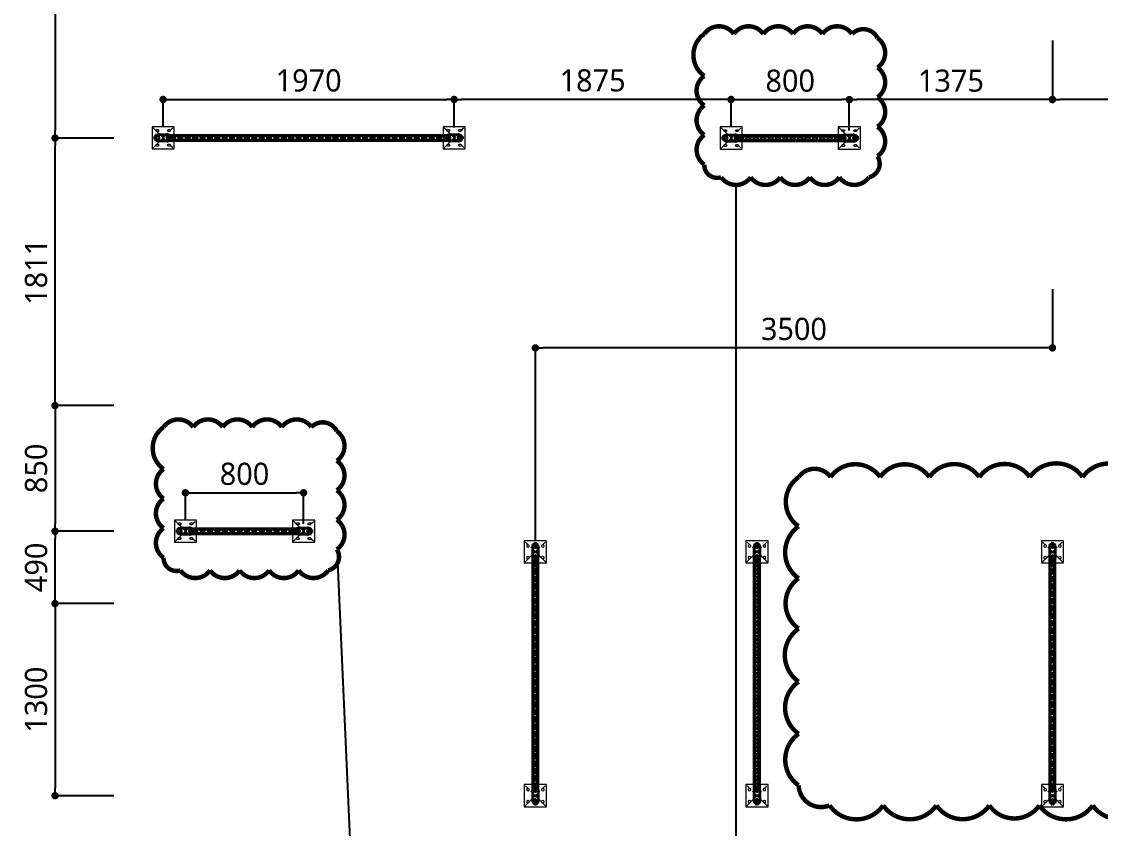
# Model space of a CAD drawing. Header units: millimetres. Extents: x 61566 to 504600, y -69328 to 118800.
# Drawn here: x 252722 to 260025, y 44368 to 49829 of the extents above; entities that cross this region are included whole.
import ezdxf

# ---------------------------------------------------------------- set-up
doc = ezdxf.new("R2010")
doc.units = ezdxf.units.MM
doc.header["$LTSCALE"] = 200
doc.linetypes.add('CENTER2', pattern=[1.125, 0.75, -0.125, 0.125, -0.125])
doc.linetypes.add('phl_thick', pattern=[0])
doc.layers.get('DEFPOINTS').update_dxf_attribs({"color": 137})
doc.layers.add('@@P3_P4 환상망 SUPPORT', color=4, linetype='Continuous')
doc.layers.add('DI', color=1, linetype='Continuous')
doc.styles.get("Standard").update_dxf_attribs({"font": 'malgun.ttf'})
doc.styles.add('맑은고딕', font='malgun.ttf')
doc.dimstyles.new('DIM30', dxfattribs={"dimscale": 30, "dimtxt": 3, "dimasz": 1, "dimexe": 0, "dimexo": 0, "dimgap": 1, "dimtad": 1, "dimdec": 0, "dimzin": 0, "dimdsep": 46, "dimtxsty": 'Standard', "dimblk1": 'DOT', "dimblk2": 'DOT', "dimsah": 1, "dimcen": 0, "dimdle": 2, "dimclrd": 1, "dimclre": 1, "dimclrt": 2, "dimadec": 0, "dimazin": 0, "dimtfac": 1, "dimtdec": 0, "dimtix": 1, "dimtmove": 2, "dimatfit": 3, "dimldrblk": 'DOT', "dimfxl": 1, "dimtolj": 1, "dimtzin": 0, "dimarcsym": 0})

# ---------------------------------------------------------------- blocks, each defined once
blk = doc.blocks.new('_DOT')
at = {"color": 0, "linetype": 'ByBlock'}
blk.add_line((-0.5, 0), (-1, 0), dxfattribs=at)
at = {"color": 0, "linetype": 'ByBlock', "const_width": 0.5}
blk.add_lwpolyline([(-0.25, 0, 1), (0.25, 0, 1)], format="xyb", close=True, dxfattribs=at)
blk = doc.blocks.new('*D3838')
at = {"layer": 'DEFPOINTS', "color": 0}
for p in [(253347.7, 51440.6), (252948.7, 49040.6), (253347.7, 49040.6)]:
    blk.add_point(p, dxfattribs=at)
at = {"layer": 'DI', "color": 1, "lineweight": -2}
for p, q in [((253347.7, 51440.6), (252948.7, 51440.6)), ((252948.7, 51390.6), (252948.7, 49090.6)), ((253347.7, 49040.6), (252948.7, 49040.6))]:
    blk.add_line(p, q, dxfattribs=at)
at = {"layer": 'DI', "color": 1, "linetype": 'ByBlock', "lineweight": -2, "xscale": 50, "yscale": 50, "zscale": 50}
for p, rotation in [((252948.7, 51440.6), 90), ((252948.7, 49040.6), 270)]:
    blk.add_blockref('_DOT', p, dxfattribs=dict(at, rotation=rotation))
at = {"layer": 'DI', "color": 2, "insert": (252821.2, 50240.6), "char_height": 150, "attachment_point": 5, "rotation": 90, "style": '맑은고딕'}
blk.add_mtext('\\A1;2400', dxfattribs=at)
blk = doc.blocks.new('*D3841')
at = {"layer": 'DEFPOINTS', "color": 0}
for p in [(255650, 49301.8), (255650, 49112.9), (257525, 49118.8)]:
    blk.add_point(p, dxfattribs=at)
at = {"layer": 'DI', "color": 1, "lineweight": -2}
for p, q in [((255650, 49112.9), (255650, 49301.8)), ((257475, 49301.8), (255700, 49301.8)), ((257525, 49118.8), (257525, 49301.8))]:
    blk.add_line(p, q, dxfattribs=at)
at = {"layer": 'DI', "color": 1, "linetype": 'ByBlock', "lineweight": -2, "xscale": 50, "yscale": 50, "zscale": 50, "rotation": 180}
blk.add_blockref('_DOT', (255650, 49301.8), dxfattribs=at)
at = {"layer": 'DI', "color": 1, "linetype": 'ByBlock', "lineweight": -2, "xscale": 50, "yscale": 50, "zscale": 50}
blk.add_blockref('_DOT', (257525, 49301.8), dxfattribs=at)
at = {"layer": 'DI', "color": 2, "insert": (256587.5, 49429.7), "char_height": 150, "attachment_point": 5, "style": '맑은고딕'}
blk.add_mtext('\\A1;1875', dxfattribs=at)
blk = doc.blocks.new('*D3842')
at = {"layer": 'DEFPOINTS', "color": 0}
for p in [(259700, 49699.8), (261700, 49699.8), (259700, 49301.8)]:
    blk.add_point(p, dxfattribs=at)
at = {"layer": 'DI', "color": 1, "lineweight": -2}
for p, q in [((259700, 49699.8), (259700, 49301.8)), ((261700, 49699.8), (261700, 49301.8)), ((261650, 49301.8), (259750, 49301.8))]:
    blk.add_line(p, q, dxfattribs=at)
at = {"layer": 'DI', "color": 1, "linetype": 'ByBlock', "lineweight": -2, "xscale": 50, "yscale": 50, "zscale": 50, "rotation": 180}
blk.add_blockref('_DOT', (259700, 49301.8), dxfattribs=at)
at = {"layer": 'DI', "color": 1, "linetype": 'ByBlock', "lineweight": -2, "xscale": 50, "yscale": 50, "zscale": 50}
blk.add_blockref('_DOT', (261700, 49301.8), dxfattribs=at)
at = {"layer": 'DI', "color": 2, "insert": (260700, 49429.3), "char_height": 150, "attachment_point": 5, "style": '맑은고딕'}
blk.add_mtext('\\A1;2000', dxfattribs=at)
blk = doc.blocks.new('*D3843')
at = {"layer": 'DEFPOINTS', "color": 0}
for p in [(255650, 49301.8), (253680.3, 49120.3), (255650, 49112.9)]:
    blk.add_point(p, dxfattribs=at)
at = {"layer": 'DI', "color": 1, "lineweight": -2}
for p, q in [((253680.3, 49120.3), (253680.3, 49301.8)), ((253730.3, 49301.8), (255600, 49301.8)), ((255650, 49112.9), (255650, 49301.8))]:
    blk.add_line(p, q, dxfattribs=at)
at = {"layer": 'DI', "color": 1, "linetype": 'ByBlock', "lineweight": -2, "xscale": 50, "yscale": 50, "zscale": 50, "rotation": 180}
blk.add_blockref('_DOT', (253680.3, 49301.8), dxfattribs=at)
at = {"layer": 'DI', "color": 1, "linetype": 'ByBlock', "lineweight": -2, "xscale": 50, "yscale": 50, "zscale": 50}
blk.add_blockref('_DOT', (255650, 49301.8), dxfattribs=at)
at = {"layer": 'DI', "color": 2, "insert": (254665.2, 49429.7), "char_height": 150, "attachment_point": 5, "style": '맑은고딕'}
blk.add_mtext('\\A1;1970', dxfattribs=at)
blk = doc.blocks.new('*D3851')
at = {"layer": 'DEFPOINTS', "color": 0}
for p in [(259700, 48018.4), (256200, 47620.4), (256200, 46314.9)]:
    blk.add_point(p, dxfattribs=at)
at = {"layer": 'DI', "color": 1, "lineweight": -2}
for p, q in [((259700, 48018.4), (259700, 47620.4)), ((256200, 46314.9), (256200, 47620.4)), ((259650, 47620.4), (256250, 47620.4))]:
    blk.add_line(p, q, dxfattribs=at)
at = {"layer": 'DI', "color": 1, "linetype": 'ByBlock', "lineweight": -2, "xscale": 50, "yscale": 50, "zscale": 50, "rotation": 180}
blk.add_blockref('_DOT', (256200, 47620.4), dxfattribs=at)
at = {"layer": 'DI', "color": 1, "linetype": 'ByBlock', "lineweight": -2, "xscale": 50, "yscale": 50, "zscale": 50}
blk.add_blockref('_DOT', (259700, 47620.4), dxfattribs=at)
at = {"layer": 'DI', "color": 2, "insert": (257950, 47747.9), "char_height": 150, "attachment_point": 5, "style": '맑은고딕'}
blk.add_mtext('\\A1;3500', dxfattribs=at)
blk = doc.blocks.new('*D3854')
at = {"layer": 'DEFPOINTS', "color": 0}
for p in [(252948.7, 49040.6), (253347.7, 49040.6), (253347.7, 47230)]:
    blk.add_point(p, dxfattribs=at)
at = {"layer": 'DI', "color": 1, "lineweight": -2}
for p, q in [((253347.7, 49040.6), (252948.7, 49040.6)), ((252948.7, 47280), (252948.7, 48990.6)), ((253347.7, 47230), (252948.7, 47230))]:
    blk.add_line(p, q, dxfattribs=at)
at = {"layer": 'DI', "color": 1, "linetype": 'ByBlock', "lineweight": -2, "xscale": 50, "yscale": 50, "zscale": 50}
for p, rotation in [((252948.7, 49040.6), 90), ((252948.7, 47230), 270)]:
    blk.add_blockref('_DOT', p, dxfattribs=dict(at, rotation=rotation))
at = {"layer": 'DI', "color": 2, "insert": (252820.8, 48135.3), "char_height": 150, "attachment_point": 5, "rotation": 90, "style": '맑은고딕'}
blk.add_mtext('\\A1;1811', dxfattribs=at)
blk = doc.blocks.new('*D3855')
at = {"layer": 'DEFPOINTS', "color": 0}
for p in [(253347.7, 47230), (252948.7, 46380), (253347.7, 46380)]:
    blk.add_point(p, dxfattribs=at)
at = {"layer": 'DI', "color": 1, "lineweight": -2}
for p, q in [((253347.7, 47230), (252948.7, 47230)), ((252948.7, 47180), (252948.7, 46430)), ((253347.7, 46380), (252948.7, 46380))]:
    blk.add_line(p, q, dxfattribs=at)
at = {"layer": 'DI', "color": 1, "linetype": 'ByBlock', "lineweight": -2, "xscale": 50, "yscale": 50, "zscale": 50}
for p, rotation in [((252948.7, 47230), 90), ((252948.7, 46380), 270)]:
    blk.add_blockref('_DOT', p, dxfattribs=dict(at, rotation=rotation))
at = {"layer": 'DI', "color": 2, "insert": (252821.2, 46805), "char_height": 150, "attachment_point": 5, "rotation": 90, "style": '맑은고딕'}
blk.add_mtext('\\A1;850', dxfattribs=at)
blk = doc.blocks.new('*D3856')
at = {"layer": 'DEFPOINTS', "color": 0}
for p in [(252948.7, 46380), (253347.7, 46380), (253347.7, 45889.8)]:
    blk.add_point(p, dxfattribs=at)
at = {"layer": 'DI', "color": 1, "lineweight": -2}
for p, q in [((253347.7, 46380), (252948.7, 46380)), ((252948.7, 45939.8), (252948.7, 46330)), ((253347.7, 45889.8), (252948.7, 45889.8))]:
    blk.add_line(p, q, dxfattribs=at)
at = {"layer": 'DI', "color": 1, "linetype": 'ByBlock', "lineweight": -2, "xscale": 50, "yscale": 50, "zscale": 50}
for p, rotation in [((252948.7, 46380), 90), ((252948.7, 45889.8), 270)]:
    blk.add_blockref('_DOT', p, dxfattribs=dict(at, rotation=rotation))
at = {"layer": 'DI', "color": 2, "insert": (252821.2, 46134.9), "char_height": 150, "attachment_point": 5, "rotation": 90, "style": '맑은고딕'}
blk.add_mtext('\\A1;490', dxfattribs=at)
blk = doc.blocks.new('*D3857')
at = {"layer": 'DEFPOINTS', "color": 0}
for p in [(253347.7, 45889.8), (252948.7, 44589.9), (253347.7, 44589.9)]:
    blk.add_point(p, dxfattribs=at)
at = {"layer": 'DI', "color": 1, "lineweight": -2}
for p, q in [((253347.7, 45889.8), (252948.7, 45889.8)), ((252948.7, 45839.8), (252948.7, 44639.9)), ((253347.7, 44589.9), (252948.7, 44589.9))]:
    blk.add_line(p, q, dxfattribs=at)
at = {"layer": 'DI', "color": 1, "linetype": 'ByBlock', "lineweight": -2, "xscale": 50, "yscale": 50, "zscale": 50}
for p, rotation in [((252948.7, 45889.8), 90), ((252948.7, 44589.9), 270)]:
    blk.add_blockref('_DOT', p, dxfattribs=dict(at, rotation=rotation))
at = {"layer": 'DI', "color": 2, "insert": (252820.8, 45239.9), "char_height": 150, "attachment_point": 5, "rotation": 90, "style": '맑은고딕'}
blk.add_mtext('\\A1;1300', dxfattribs=at)
blk = doc.blocks.new('*D3858')
at = {"layer": 'DEFPOINTS', "color": 0}
for p in [(254631.3, 46639.7), (253831.3, 46458.2), (254631.3, 46430)]:
    blk.add_point(p, dxfattribs=at)
at = {"layer": 'DI', "color": 1, "lineweight": -2}
for p, q in [((253831.3, 46458.2), (253831.3, 46639.7)), ((253881.3, 46639.7), (254581.3, 46639.7)), ((254631.3, 46430), (254631.3, 46639.7))]:
    blk.add_line(p, q, dxfattribs=at)
at = {"layer": 'DI', "color": 1, "linetype": 'ByBlock', "lineweight": -2, "xscale": 50, "yscale": 50, "zscale": 50, "rotation": 180}
blk.add_blockref('_DOT', (253831.3, 46639.7), dxfattribs=at)
at = {"layer": 'DI', "color": 1, "linetype": 'ByBlock', "lineweight": -2, "xscale": 50, "yscale": 50, "zscale": 50}
blk.add_blockref('_DOT', (254631.3, 46639.7), dxfattribs=at)
at = {"layer": 'DI', "color": 2, "insert": (254231.3, 46767.2), "char_height": 150, "attachment_point": 5, "style": '맑은고딕'}
blk.add_mtext('\\A1;800', dxfattribs=at)
blk = doc.blocks.new('A$Cd080613a')
at = {"layer": '@@P3_P4 환상망 SUPPORT', "color": 2, "linetype": 'phl_thick'}
for p, q in [((-20, 4.434), (-18.540497, 4.434)), ((-20, 1.034), (-20, 4.434)), ((-20, 1.034), (-18.540497, 1.034)), ((-18.540497, 4.434), (-11.18034, 4.434)), ((-18.540497, 1.034), (-18.540497, 4.434)), ((-18.540497, 1.034), (-11.18034, 1.034)), ((-13.5, 0), (-13.5, 1.034)), ((-13.5, 0), (-8, 0)), ((-11.18034, 4.434), (-10.999621, 4.526016)), ((-11.18034, 1.034), (-11.18034, 4.434)), ((-11.18034, 1.034), (-8.008727, 1.034)), ((-10.999621, 4.526016), (-10.817799, 4.607405)), ((-10.817799, 4.607405), (-10.635521, 4.678167)), ((-10.635521, 4.678167), (-10.453605, 4.738253)), ((-10.5, -10.466), (-10.5, 0)), ((-10.453605, 4.738253), (-10.273729, 4.787376)), ((-10.309559, 6.434007), (10.309559, 6.434007)), ((-10.273729, 4.787376), (-10.096742, 4.825514)), ((-10.096742, 4.825514), (-9.923378, 4.852767)), ((-9.923378, 4.852767), (-9.754732, 4.869109)), ((-9.754732, 4.869109), (-9.592018, 4.874416)), ((-9.43597, 4.869011), (-9.592018, 4.874416)), ((-9.45, 12.285517), (-8.5, 12.834)), ((-9.45, 12.285517), (-9.425949, 12.285517)), ((-9.45, 6.434), (-9.45, 12.285517)), ((-9.286802, 4.852541), (-9.43597, 4.869011)), ((-9.425949, 12.285517), (-9.225178, 12.382765)), ((-9.425949, 6.434), (-9.425949, 12.285517)), ((-9.14507, 4.825103), (-9.286802, 4.852541)), ((-9.225178, 12.382765), (-9.028632, 12.46982)), ((-9.011345, 4.786714), (-9.14507, 4.825103)), ((-9.028632, 12.46982), (-8.835734, 12.547031)), ((-8.886751, 4.737605), (-9.011345, 4.786714)), ((-8.771402, 4.677806), (-8.886751, 4.737605)), ((-8.835734, 12.547031), (-8.645934, 12.614685)), ((-8.66519, 4.60729), (-8.771402, 4.677806)), ((-8.568009, 4.52603), (-8.66519, 4.60729)), ((-8.645934, 12.614685), (-8.458704, 12.673015)), ((-8.479752, 4.434), (-8.568009, 4.52603)), ((-8.5, 12.834), (8.5, 12.834)), ((-8.383024, 4.342905), (-8.479752, 4.434)), ((-8.479752, 4.434), (8.479752, 4.434)), ((-8.458704, 12.673015), (-8.273532, 12.722205)), ((-8.298335, 4.244727), (-8.383024, 4.342905)), ((-8.225616, 4.140826), (-8.298335, 4.244727)), ((-8.273532, 12.722205), (-8.089918, 12.762387)), ((-8.164452, 4.032743), (-8.225616, 4.140826)), ((-8.114311, 3.921798), (-8.164452, 4.032743)), ((-8.073442, 3.805669), (-8.114311, 3.921798)), ((-8.089918, 12.762387), (-7.907369, 12.793645)), ((-8.041426, 3.683749), (-8.073442, 3.805669)), ((-8.018427, 3.556566), (-8.041426, 3.683749)), ((-8.004602, 3.42465), (-8.018427, 3.556566)), ((-8.006255, 0.977988), (-8.008727, 1.034)), ((-8.004136, 0.924002), (-8.006255, 0.977988)), ((-8.000031, 3.288557), (-8.004602, 3.42465)), ((-8.002394, 0.872075), (-8.004136, 0.924002)), ((-8.001102, 0.822352), (-8.002394, 0.872075)), ((-8.000288, 0.774408), (-8.001102, 0.822352)), ((-8, 0.727727), (-8.000288, 0.774408)), ((-8, -0.157176), (-8, 3.288561)), ((-7.997347, 2.169936), (-8, 2.238707)), ((-7.989459, 2.102767), (-7.997347, 2.169936)), ((-7.976272, 2.037446), (-7.989459, 2.102767)), ((-7.957771, 1.974207), (-7.976272, 2.037446)), ((-7.934047, 1.913249), (-7.957771, 1.974207)), ((-7.905217, 1.854768), (-7.934047, 1.913249)), ((-7.907369, 12.793645), (-7.725397, 12.816016)), ((-7.871396, 1.798956), (-7.905217, 1.854768)), ((-7.832213, 1.745381), (-7.871396, 1.798956)), ((-7.78686, 1.693336), (-7.832213, 1.745381)), ((-7.735268, 1.643293), (-7.78686, 1.693336)), ((-7.677382, 1.595741), (-7.735268, 1.643293)), ((-7.725397, 12.816016), (-7.543511, 12.829488)), ((-7.613221, 1.551128), (-7.677382, 1.595741)), ((-7.54299, 1.509804), (-7.613221, 1.551128)), ((-7.543511, 12.829488), (-7.361216, 12.834)), ((-7.466933, 1.472099), (-7.54299, 1.509804)), ((-7.385253, 1.438355), (-7.466933, 1.472099)), ((-7.298238, 1.408783), (-7.385253, 1.438355)), ((-7.17892, 12.829488), (-7.361216, 12.834)), ((-7.206336, 1.383563), (-7.298238, 1.408783)), ((-7.110023, 1.362871), (-7.206336, 1.383563)), ((-6.997035, 12.816016), (-7.17892, 12.829488)), ((-7.009788, 1.34687), (-7.110023, 1.362871)), ((-6.90625, 1.335597), (-7.009788, 1.34687)), ((-6.815063, 12.793645), (-6.997035, 12.816016)), ((-6.800099, 1.329011), (-6.90625, 1.335597)), ((-6.632514, 12.762387), (-6.815063, 12.793645)), ((-6.691977, 1.327135), (-6.800099, 1.329011)), ((-6.691977, 1.327135), (-6.581325, 1.329907)), ((-6.4489, 12.722205), (-6.632514, 12.762387)), ((-6.581325, 1.329907), (-6.467915, 1.337363)), ((-6.467915, 1.337363), (-6.352408, 1.349526)), ((-6.263728, 12.673015), (-6.4489, 12.722205)), ((-6.352408, 1.349526), (-6.235472, 1.366419)), ((-6.076497, 12.614685), (-6.263728, 12.673015)), ((-6.235472, 1.366419), (-6.117777, 1.387979)), ((-6.117777, 1.387979), (-6, 1.414014)), ((-5.886698, 12.547031), (-6.076497, 12.614685)), ((-6, 1.414014), (-5.30323, 1.57262)), ((-6, -1.216), (-6, 1.414014)), ((-5.6938, 12.46982), (-5.886698, 12.547031)), ((-5.497254, 12.382765), (-5.6938, 12.46982)), ((-5.296482, 12.285517), (-5.497254, 12.382765)), ((-5.30323, 1.57262), (-4.617331, 1.711087)), ((-5.296482, 12.285517), (-4.129467, 12.285517)), ((-5.296482, 6.434), (-5.296482, 12.285517)), ((-4.617331, 1.711087), (-3.940787, 1.829986)), ((-4.129467, 12.285517), (-3.727924, 12.382765)), ((-4.129467, 6.434), (-4.129467, 12.285517)), ((-3.940787, 1.829986), (-3.272149, 1.929801)), ((-3.727924, 12.382765), (-3.334832, 12.46982)), ((-3.334832, 12.46982), (-2.949037, 12.547031)), ((-3.272149, 1.929801), (-2.610019, 2.010935)), ((-2.949037, 12.547031), (-2.569437, 12.614685)), ((-2.610019, 2.010935), (-1.953047, 2.07371)), ((-2.569437, 12.614685), (-2.194977, 12.673015)), ((-2.194977, 12.673015), (-1.824632, 12.722205)), ((-1.953047, 2.07371), (-1.299912, 2.118373)), ((-1.824632, 12.722205), (-1.457404, 12.762387)), ((-1.457404, 12.762387), (-1.092307, 12.793645)), ((-1.299912, 2.118373), (-0.649322, 2.145102)), ((-1.092307, 12.793645), (-0.728363, 12.816016)), ((-0.728363, 12.816016), (-0.364591, 12.829488)), ((-0.649322, 2.145102), (0, 2.154)), ((-0.364591, 12.829488), (0, 12.834)), ((0.364591, 12.829488), (0, 12.834)), ((0.649322, 2.145102), (0, 2.154)), ((0.728363, 12.816016), (0.364591, 12.829488)), ((1.299912, 2.118373), (0.649322, 2.145102)), ((1.092307, 12.793645), (0.728363, 12.816016)), ((1.457404, 12.762387), (1.092307, 12.793645)), ((1.953047, 2.07371), (1.299912, 2.118373)), ((1.824632, 12.722205), (1.457404, 12.762387)), ((2.194977, 12.673015), (1.824632, 12.722205)), ((2.610019, 2.010935), (1.953047, 2.07371)), ((2.569437, 12.614685), (2.194977, 12.673015)), ((2.949037, 12.547031), (2.569437, 12.614685)), ((3.272149, 1.929801), (2.610019, 2.010935)), ((3.334832, 12.46982), (2.949037, 12.547031)), ((3.940787, 1.829986), (3.272149, 1.929801)), ((3.727924, 12.382765), (3.334832, 12.46982)), ((4.129467, 12.285517), (3.727924, 12.382765)), ((4.617331, 1.711087), (3.940787, 1.829986)), ((4.129467, 12.285517), (5.296482, 12.285517)), ((4.129467, 6.434), (4.129467, 12.285517)), ((5.30323, 1.57262), (4.617331, 1.711087)), ((5.296482, 12.285517), (5.517089, 12.391922)), ((5.296482, 6.434), (5.296482, 12.285517)), ((6, 1.414014), (5.30323, 1.57262)), ((5.517089, 12.391922), (5.732653, 12.48604)), ((5.732653, 12.48604), (5.943938, 12.568319)), ((5.943938, 12.568319), (6.151669, 12.639125)), ((6.117777, 1.387979), (6, 1.414014)), ((6, -1.216), (6, 1.414014)), ((6.235472, 1.366419), (6.117777, 1.387979)), ((6.151669, 12.639125), (6.356539, 12.698744)), ((6.352408, 1.349526), (6.235472, 1.366419)), ((6.467915, 1.337363), (6.352408, 1.349526)), ((6.356539, 12.698744), (6.559224, 12.747389)), ((6.581325, 1.329907), (6.467915, 1.337363)), ((6.559224, 12.747389), (6.760381, 12.785202)), ((6.691977, 1.327135), (6.581325, 1.329907)), ((6.691977, 1.327135), (6.800099, 1.329011)), ((6.760381, 12.785202), (6.960663, 12.812253)), ((6.800099, 1.329011), (6.90625, 1.335597)), ((6.90625, 1.335597), (7.009788, 1.34687)), ((6.960663, 12.812253), (7.160721, 12.828542)), ((7.009788, 1.34687), (7.110023, 1.362871)), ((7.110023, 1.362871), (7.206336, 1.383563)), ((7.160721, 12.828542), (7.361216, 12.834)), ((7.206336, 1.383563), (7.298238, 1.408783)), ((7.298238, 1.408783), (7.385253, 1.438355)), ((7.583949, 12.827266), (7.361216, 12.834)), ((7.385253, 1.438355), (7.466933, 1.472099)), ((7.466933, 1.472099), (7.54299, 1.509804)), ((7.54299, 1.509804), (7.613221, 1.551128)), ((7.806234, 12.80717), (7.583949, 12.827266)), ((7.613221, 1.551128), (7.677382, 1.595741)), ((7.677382, 1.595741), (7.735268, 1.643293)), ((7.735268, 1.643293), (7.78686, 1.693336)), ((7.78686, 1.693336), (7.832213, 1.745381)), ((8.028974, 12.773795), (7.806234, 12.80717)), ((7.832213, 1.745381), (7.871395, 1.798957)), ((7.871395, 1.798957), (7.905217, 1.854768)), ((7.905217, 1.854768), (7.934047, 1.913249)), ((7.934047, 1.913249), (7.957771, 1.974207)), ((7.957771, 1.974207), (7.976272, 2.037446)), ((7.976272, 2.037446), (7.989459, 2.102767)), ((7.989459, 2.102767), (7.997347, 2.169936)), ((7.997347, 2.169936), (8, 2.238707)), ((8, 3.288561), (8.004602, 3.42465)), ((8, -0.157176), (8, 3.288561)), ((8, 0.727727), (8.000288, 0.774408)), ((8, 0), (13.5, 0)), ((8.000288, 0.774408), (8.001102, 0.822352)), ((8.001102, 0.822352), (8.002394, 0.872075)), ((8.002394, 0.872075), (8.004128, 0.923982)), ((8.004128, 0.923982), (8.006255, 0.977988)), ((8.004602, 3.42465), (8.018427, 3.556566)), ((8.006255, 0.977988), (8.008727, 1.034)), ((8.008727, 1.034), (20, 1.034)), ((8.018427, 3.556566), (8.041426, 3.683749)), ((8.253062, 12.727113), (8.028974, 12.773795)), ((8.041426, 3.683749), (8.073442, 3.805669)), ((8.073442, 3.805669), (8.114311, 3.921798)), ((8.114311, 3.921798), (8.164452, 4.032743)), ((8.164452, 4.032743), (8.225616, 4.140826)), ((8.225616, 4.140826), (8.298335, 4.244727)), ((8.479397, 12.666988), (8.253062, 12.727113)), ((8.298335, 4.244727), (8.383024, 4.342905)), ((8.383024, 4.342905), (8.4798, 4.433966)), ((8.70889, 12.593179), (8.479397, 12.666988)), ((8.479752, 4.434), (8.567993, 4.526015)), ((9.45, 12.285517), (8.5, 12.834)), ((8.567993, 4.526015), (8.665364, 4.607404)), ((8.665364, 4.607404), (8.772082, 4.678167)), ((8.942483, 12.505333), (8.70889, 12.593179)), ((8.772082, 4.678167), (8.888251, 4.738253)), ((8.888251, 4.738253), (9.013275, 4.787375)), ((9.181157, 12.402978), (8.942483, 12.505333)), ((9.013275, 4.787375), (9.146859, 4.825513)), ((9.146859, 4.825513), (9.288848, 4.852767)), ((9.425949, 12.285517), (9.181157, 12.402978)), ((9.288848, 4.852767), (9.438622, 4.869109)), ((9.425949, 12.285517), (9.45, 12.285517)), ((9.425949, 6.434), (9.425949, 12.285517)), ((9.438622, 4.869109), (9.595039, 4.874416)), ((9.45, 6.434), (9.45, 12.285517)), ((9.757758, 4.869011), (9.595039, 4.874416)), ((9.925931, 4.852541), (9.757758, 4.869011)), ((10.099052, 4.825103), (9.925931, 4.852541)), ((10.276366, 4.786714), (10.099052, 4.825103)), ((10.45592, 4.737606), (10.276366, 4.786714)), ((10.63676, 4.677807), (10.45592, 4.737606)), ((10.5, -10.466), (10.5, 0)), ((10.81822, 4.607291), (10.63676, 4.677807)), ((10.999636, 4.526031), (10.81822, 4.607291)), ((11.18034, 4.434), (10.999636, 4.526031)), ((11.18034, 4.434), (18.540497, 4.434)), ((11.18034, 1.034), (11.18034, 4.434)), ((13.5, 0), (13.5, 1.034)), ((18.540497, 4.434), (20, 4.434)), ((18.540497, 1.034), (18.540497, 4.434)), ((20, 1.034), (20, 4.434)), ((-17.5, -10.466), (-6.800735, -10.466)), ((-17.5, -18.466001), (-17.5, -10.466)), ((-17.5, -18.466001), (17.5, -18.466001)), ((-6.800735, -16.249999), (-6.800735, -10.466)), ((-6.800735, -16.249999), (6.800735, -16.249999)), ((-6, -1.216), (6, -1.216)), ((-5, -20.63), (-5, -18.466001)), ((-4.064, -21.565999), (-5, -20.63)), ((-5, -20.63), (5, -20.63)), ((-4.064, -21.565999), (4.064, -21.565999)), ((4.064, -21.565999), (5, -20.63)), ((5, -20.63), (5, -18.466001)), ((6.800735, -10.466), (17.5, -10.466)), ((6.800735, -16.249999), (6.800735, -10.466)), ((14.5, -18.466001), (14.5, -10.466)), ((17.5, -18.466001), (17.5, -10.466))]:
    blk.add_line(p, q, dxfattribs=at)
for centre, start, end in [((-10.309559, -0.066037), 90.0000006357, 136.1868593859), ((10.309559, -0.066037), 43.8131406141, 89.9999993643)]:
    blk.add_arc(centre, 6.500044, start, end, dxfattribs=at)
for centre, start_param, end_param in [((-6, -0.157176), 3.1415926536, 4.7123889763), ((6, -0.157176), 4.7123889844, 6.2831853072)]:
    blk.add_ellipse(centre, major_axis=(2, 0), ratio=0.529412, start_param=start_param, end_param=end_param, dxfattribs=at)
blk = doc.blocks.new('A$Cbd301f87')
at = {"layer": '@@P3_P4 환상망 SUPPORT', "color": 5, "linetype": 'Continuous', "lineweight": 0, "extrusion": (2.22045e-16, 1, -2.22045e-16)}
for p, q in [((-75, 129), (75, 129)), ((-75, -21), (-75, 129)), ((-56.5, 97.5), (-56.5, 90.5)), ((-43.5, 90.5), (-43.5, 97.5)), ((-25, 55), (-25, 92)), ((-21, 92), (-21, 55)), ((-17, 100), (17, 100)), ((17, 96), (-17, 96)), ((21, 55), (21, 92)), ((25, 92), (25, 55)), ((43.5, 97.5), (43.5, 90.5)), ((56.5, 90.5), (56.5, 97.5)), ((75, 129), (75, -21)), ((-56.5, 17.5), (-56.5, 10.5)), ((-43.5, 10.5), (-43.5, 17.5)), ((-21, 55), (-25, 55)), ((-25, 16), (-25, 53)), ((-25, 53), (-21, 53)), ((-21, 53), (-21, 16)), ((-17, 12), (17, 12)), ((17, 8), (-17, 8)), ((25, 55), (21, 55)), ((21, 16), (21, 53)), ((21, 53), (25, 53)), ((25, 53), (25, 16)), ((43.5, 17.5), (43.5, 10.5)), ((56.5, 10.5), (56.5, 17.5)), ((75, -21), (-75, -21))]:
    blk.add_line(p, q, dxfattribs=at)
at = {"layer": '@@P3_P4 환상망 SUPPORT', "color": 10, "linetype": 'CENTER2', "lineweight": 0, "extrusion": (2.22045e-16, 1, -2.22045e-16)}
for p, q in [((-75, 129), (75, -21)), ((75, 129), (-75, -21))]:
    blk.add_line(p, q, dxfattribs=at)
at = {"layer": '@@P3_P4 환상망 SUPPORT', "color": 5, "linetype": 'Continuous', "lineweight": 0}
blk.add_circle((15, 90), 4, dxfattribs=at)
at = {"layer": '@@P3_P4 환상망 SUPPORT', "color": 5, "linetype": 'Continuous', "lineweight": 0, "extrusion": (-4.93038e-32, -2.22045e-16, -1)}
blk.add_circle((15, 18), 4, dxfattribs=at)
at = {"layer": '@@P3_P4 환상망 SUPPORT', "color": 5, "linetype": 'Continuous', "lineweight": 0}
for centre, radius, start, end in [((-50, 97.5), 6.5, 0, 180), ((-50, 90.5), 6.5, 180, 0), ((-17, 92), 4, 90, 180), ((17, 92), 4, 0, 90), ((50, 97.5), 6.5, 0, 180), ((50, 90.5), 6.5, 180, 0), ((-50, 17.5), 6.5, 0, 180), ((-50, 10.5), 6.5, 180, 0), ((-17, 16), 4, 180, 270), ((17, 16), 4, 270, 0), ((50, 17.5), 6.5, 0, 180), ((50, 10.5), 6.5, 180, 0)]:
    blk.add_arc(centre, radius, start, end, dxfattribs=at)
at = {"layer": '@@P3_P4 환상망 SUPPORT', "color": 5, "linetype": 'Continuous', "lineweight": 0, "extrusion": (-4.93038e-32, -2.22045e-16, -1)}
for centre, start, end in [((17, 92), 0, 90), ((-17, 92), 90, 180), ((17, 16), 270, 0), ((-17, 16), 180, 270)]:
    blk.add_arc(centre, 8, start, end, dxfattribs=at)
at = {"layer": '@@P3_P4 환상망 SUPPORT', "color": 2, "linetype": 'Continuous', "xscale": -1}
blk.add_blockref('A$Cd080613a', (0, 100), dxfattribs=at)
at = {"layer": '@@P3_P4 환상망 SUPPORT', "color": 2, "linetype": 'Continuous', "rotation": 180}
blk.add_blockref('A$Cd080613a', (0, 8), dxfattribs=at)
blk = doc.blocks.new('A$C5ad7675c')
at = {"layer": '@@P3_P4 환상망 SUPPORT', "linetype": 'phl_thick'}
for p, q in [((-20.5, 31.329156), (-20.5, 36.1)), ((-20.5, 4.099998), (-20.5, 29.670844)), ((-18, 4.099998), (-18, 36.1)), ((-16.4, 2.5), (16.4, 2.5)), ((-15.6, 41), (-15.1, 41)), ((-15.6, 38.5), (-15.1, 38.5)), ((-13.5, 33.5), (-13.5, 36.9)), ((-13.5, 33.5), (-11, 33.5)), ((-11, 33.5), (-11, 36.9)), ((11, 33.5), (11, 36.9)), ((11, 33.5), (13.5, 33.5)), ((13.5, 33.5), (13.5, 36.9)), ((15.1, 41), (15.6, 41)), ((15.1, 38.5), (15.6, 38.5)), ((18, 4.099998), (18, 36.1)), ((20.5, 31.329156), (20.5, 36.1)), ((20.5, 4.099998), (20.5, 29.670844)), ((-20.5, -29.670845), (-20.5, -4.099998)), ((-20.5, -36.099998), (-20.5, -31.329155)), ((-18, -36.099998), (-18, -4.099998)), ((-16.4, -2.5), (16.4, -2.5)), ((-15.6, -38.5), (-15.1, -38.5)), ((-15.6, -41), (-15.1, -41)), ((-13.5, -33.5), (-11, -33.5)), ((-13.5, -36.900002), (-13.5, -33.5)), ((-11, -36.900002), (-11, -33.5)), ((11, -33.5), (13.5, -33.5)), ((11, -36.900002), (11, -33.5)), ((13.5, -36.900002), (13.5, -33.5)), ((15.1, -38.5), (15.6, -38.5)), ((15.1, -41), (15.6, -41)), ((18, -36.099998), (18, -4.099998)), ((20.5, -29.670845), (20.5, -4.099998)), ((20.5, -36.099998), (20.5, -31.329155))]:
    blk.add_line(p, q, dxfattribs=at)
for centre, radius, start, end in [((-19.25, 31.329156), 1.250001, 180, 213.5573073642), ((-15.6, 36.1), 4.9, 89.9999999125, 180), ((-19.25, 29.670844), 1.25, 146.4426896568, 180), ((-16.4, 4.1), 4.1, 180, 270.0000051939), ((-16.4, -4.1), 4.1, 89.9999948061, 180), ((-20.5, 30.5), 0.25, 326.4426865497, 33.5573134503), ((-15.6, 36.1), 2.4, 90.0000095032, 180), ((-16.4, 4.1), 1.6, 180, 270.0000136712), ((-15.1, 36.9), 4.1, 0, 89.9999998633), ((-15.1, 36.9), 1.6, 0, 90.0000136712), ((15.1, 36.9), 4.1, 90.0000001372, 180), ((15.1, 36.9), 1.6, 89.9999863288, 180), ((15.6, 36.1), 4.9, 0, 90.0000000871), ((15.6, 36.1), 2.4, 0, 89.9999904968), ((16.4, 4.1), 1.6, 269.9999863288, 0), ((16.4, 4.1), 4.1, 269.9999948061, 0), ((16.4, -4.1), 4.1, 0, 90.0000051939), ((20.5, 30.5), 0.25, 146.4426865497, 213.5573134503), ((19.25, 31.329156), 1.25, 326.4426896568, 0), ((19.25, 29.670844), 1.250001, 0, 33.5573073642), ((-19.25, -29.670844), 1.250001, 180.0000580064, 213.5573802197), ((-19.25, -31.329156), 1.25, 146.4426168014, 180), ((-15.6, -36.1), 4.9, 180, 269.9999956273), ((-20.5, -30.5), 0.25, 326.443050827, 33.556949173), ((-16.4, -4.1), 1.6, 89.9999863288, 180), ((-15.6, -36.1), 2.4, 180, 269.9999904968), ((-15.1, -36.9), 1.6, 269.9999863288, 0), ((-15.1, -36.9), 4.1, 269.9999948061, 0), ((15.1, -36.9), 4.1, 180, 270.0000051939), ((15.1, -36.9), 1.6, 180, 270.0000136712), ((15.6, -36.1), 2.4, 270.0000095032, 0), ((15.6, -36.1), 4.9, 270.0000043727, 0), ((16.4, -4.1), 1.6, 0, 90.0000136712), ((20.5, -30.5), 0.25, 146.443050827, 213.556949173), ((19.25, -29.670844), 1.25, 326.4426168014, 0), ((19.25, -31.329156), 1.250001, 0.0000580064, 33.5573802197)]:
    blk.add_arc(centre, radius, start, end, dxfattribs=at)
blk = doc.blocks.new('*U3751')
at = {"layer": '@@P3_P4 환상망 SUPPORT', "linetype": 'phl_thick'}
for p, q in [((-20.5, 0), (-20.5, 1566)), ((-15.6, 0), (-15.6, 1566)), ((-15.1, 0), (-15.1, 1566)), ((-11, 0), (-11, 1566)), ((11, 0), (11, 1566)), ((15.1, 0), (15.1, 1566)), ((15.6, 0), (15.6, 1566)), ((20.5, 0), (20.5, 1566)), ((-7, 1517), (-7, 1533)), ((-7, 1467), (-7, 1483)), ((7, 1517), (7, 1533)), ((7, 1467), (7, 1483)), ((-7, 1417), (-7, 1433)), ((7, 1417), (7, 1433)), ((-7, 1367), (-7, 1383)), ((-7, 1317), (-7, 1333)), ((7, 1367), (7, 1383)), ((7, 1317), (7, 1333)), ((-7, 1267), (-7, 1283)), ((7, 1267), (7, 1283)), ((-7, 1217), (-7, 1233)), ((-7, 1167), (-7, 1183)), ((7, 1217), (7, 1233)), ((7, 1167), (7, 1183)), ((-7, 1117), (-7, 1133)), ((7, 1117), (7, 1133)), ((-7, 1067), (-7, 1083)), ((-7, 1017), (-7, 1033)), ((7, 1067), (7, 1083)), ((7, 1017), (7, 1033)), ((-7, 967), (-7, 983)), ((7, 967), (7, 983)), ((-7, 917), (-7, 933)), ((-7, 867), (-7, 883)), ((7, 917), (7, 933)), ((7, 867), (7, 883)), ((-7, 817), (-7, 833)), ((7, 817), (7, 833)), ((-7, 767), (-7, 783)), ((-7, 717), (-7, 733)), ((7, 767), (7, 783)), ((7, 717), (7, 733)), ((-7, 667), (-7, 683)), ((7, 667), (7, 683)), ((-7, 617), (-7, 633)), ((7, 617), (7, 633)), ((-7, 567), (-7, 583)), ((-7, 517), (-7, 533)), ((7, 567), (7, 583)), ((7, 517), (7, 533)), ((-7, 467), (-7, 483)), ((7, 467), (7, 483)), ((-7, 417), (-7, 433)), ((-7, 367), (-7, 383)), ((7, 417), (7, 433)), ((7, 367), (7, 383)), ((-7, 317), (-7, 333)), ((7, 317), (7, 333)), ((-7, 267), (-7, 283)), ((-7, 217), (-7, 233)), ((7, 267), (7, 283)), ((7, 217), (7, 233)), ((-7, 167), (-7, 183)), ((7, 167), (7, 183)), ((-7, 117), (-7, 133)), ((-7, 67), (-7, 83)), ((7, 117), (7, 133)), ((7, 67), (7, 83)), ((-7, 17), (-7, 33)), ((7, 17), (7, 33))]:
    blk.add_line(p, q, dxfattribs=at)
at = {"layer": '@@P3_P4 환상망 SUPPORT', "linetype": 'Continuous'}
for p, q in [((-20.5, 1566), (20.5, 1566)), ((-20.5, 0), (20.5, 0))]:
    blk.add_line(p, q, dxfattribs=at)
at = {"layer": '@@P3_P4 환상망 SUPPORT', "linetype": 'phl_thick'}
for centre, start, end in [((0, 1533.000037), 0.0003062585, 180.0003062585), ((0, 1516.999963), 180.0003062585, 0.0003062585), ((0, 1483.000037), 0.0003062585, 180.0003062585), ((0, 1466.999963), 180.0003062585, 0.0003062585), ((0, 1433.000037), 0.0003062585, 180.0003062585), ((0, 1416.999963), 180.0003062585, 0.0003062585), ((0, 1383.000037), 0.0003062585, 180.0003062585), ((0, 1366.999963), 180.0003062585, 0.0003062585), ((0, 1333.000037), 0.0003062585, 180.0003062585), ((0, 1316.999963), 180.0003062585, 0.0003062585), ((0, 1283.000037), 0.0003062585, 180.0003062585), ((0, 1266.999963), 180.0003062585, 0.0003062585), ((0, 1233.000037), 0.0003062585, 180.0003062585), ((0, 1216.999963), 180.0003062585, 0.0003062585), ((0, 1183.000037), 0.0003062585, 180.0003062585), ((0, 1166.999963), 180.0003062585, 0.0003062585), ((0, 1133.000037), 0.0003062585, 180.0003062585), ((0, 1116.999963), 180.0003062585, 0.0003062585), ((0, 1083.000037), 0.0003062585, 180.0003062585), ((0, 1066.999963), 180.0003062585, 0.0003062585), ((0, 1033.000037), 0.0003062585, 180.0003062585), ((0, 1016.999963), 180.0003062585, 0.0003062585), ((0, 983.000037), 0.0003062585, 180.0003062585), ((0, 966.999963), 180.0003062585, 0.0003062585), ((0, 933.000037), 0.0003062585, 180.0003062585), ((0, 916.999963), 180.0003062585, 0.0003062585), ((0, 883.000037), 0.0003062585, 180.0003062585), ((0, 866.999963), 180.0003062585, 0.0003062585), ((0, 833.000037), 0.0003062585, 180.0003062585), ((0, 816.999963), 180.0003062585, 0.0003062585), ((0, 783.000037), 0.0003062585, 180.0003062585), ((0, 766.999963), 180.0003062585, 0.0003062585), ((0, 733.000037), 0.0003062585, 180.0003062585), ((0, 716.999963), 180.0003062585, 0.0003062585), ((0, 683.000037), 0.0003062585, 180.0003062585), ((0, 666.999963), 180.0003062585, 0.0003062585), ((0, 633.000037), 0.0003062585, 180.0003062585), ((0, 616.999963), 180.0003062585, 0.0003062585), ((0, 583.000037), 0.0003062585, 180.0003062585), ((0, 566.999963), 180.0003062585, 0.0003062585), ((0, 533.000037), 0.0003062585, 180.0003062585), ((0, 516.999963), 180.0003062585, 0.0003062585), ((0, 483.000037), 0.0003062585, 180.0003062585), ((0, 466.999963), 180.0003062585, 0.0003062585), ((0, 433.000037), 0.0003062585, 180.0003062585), ((0, 416.999963), 180.0003062585, 0.0003062585), ((0, 383.000037), 0.0003062585, 180.0003062585), ((0, 366.999963), 180.0003062585, 0.0003062585), ((0, 333.000037), 0.0003062585, 180.0003062585), ((0, 316.999963), 180.0003062585, 0.0003062585), ((0, 283.000037), 0.0003062585, 180.0003062585), ((0, 266.999963), 180.0003062585, 0.0003062585), ((0, 233.000037), 0.0003062585, 180.0003062585), ((0, 216.999963), 180.0003062585, 0.0003062585), ((0, 183.000037), 0.0003062585, 180.0003062585), ((0, 166.999963), 180.0003062585, 0.0003062585), ((0, 133.000037), 0.0003062585, 180.0003062585), ((0, 116.999963), 180.0003062585, 0.0003062585), ((0, 83.000037), 0.0003062585, 180.0003062585), ((0, 66.999963), 180.0003062585, 0.0003062585), ((0, 33.000037), 0.0003062585, 180.0003062585), ((0, 16.999963), 180.0003062585, 0.0003062585)]:
    blk.add_arc(centre, 7, start, end, dxfattribs=at)
blk = doc.blocks.new('*U3752')
at = {"layer": '@@P3_P4 환상망 SUPPORT', "linetype": 'phl_thick'}
for p, q in [((-20.5, 0), (-20.5, 716)), ((-15.6, 0), (-15.6, 716)), ((-15.1, 0), (-15.1, 716)), ((-11, 0), (-11, 716)), ((-7, 667), (-7, 683)), ((7, 667), (7, 683)), ((11, 0), (11, 716)), ((15.1, 0), (15.1, 716)), ((15.6, 0), (15.6, 716)), ((20.5, 0), (20.5, 716)), ((-7, 617), (-7, 633)), ((7, 617), (7, 633)), ((-7, 567), (-7, 583)), ((-7, 517), (-7, 533)), ((7, 567), (7, 583)), ((7, 517), (7, 533)), ((-7, 467), (-7, 483)), ((7, 467), (7, 483)), ((-7, 417), (-7, 433)), ((-7, 367), (-7, 383)), ((7, 417), (7, 433)), ((7, 367), (7, 383)), ((-7, 317), (-7, 333)), ((7, 317), (7, 333)), ((-7, 267), (-7, 283)), ((-7, 217), (-7, 233)), ((7, 267), (7, 283)), ((7, 217), (7, 233)), ((-7, 167), (-7, 183)), ((7, 167), (7, 183)), ((-7, 117), (-7, 133)), ((-7, 67), (-7, 83)), ((7, 117), (7, 133)), ((7, 67), (7, 83)), ((-7, 17), (-7, 33)), ((7, 17), (7, 33))]:
    blk.add_line(p, q, dxfattribs=at)
at = {"layer": '@@P3_P4 환상망 SUPPORT', "linetype": 'Continuous'}
for p, q in [((-20.5, 716), (20.5, 716)), ((-20.5, 0), (20.5, 0))]:
    blk.add_line(p, q, dxfattribs=at)
at = {"layer": '@@P3_P4 환상망 SUPPORT', "linetype": 'phl_thick'}
for centre, start, end in [((0, 683.000037), 0.0003062585, 180.0003062585), ((0, 666.999963), 180.0003062585, 0.0003062585), ((0, 633.000037), 0.0003062585, 180.0003062585), ((0, 616.999963), 180.0003062585, 0.0003062585), ((0, 583.000037), 0.0003062585, 180.0003062585), ((0, 566.999963), 180.0003062585, 0.0003062585), ((0, 533.000037), 0.0003062585, 180.0003062585), ((0, 516.999963), 180.0003062585, 0.0003062585), ((0, 483.000037), 0.0003062585, 180.0003062585), ((0, 466.999963), 180.0003062585, 0.0003062585), ((0, 433.000037), 0.0003062585, 180.0003062585), ((0, 416.999963), 180.0003062585, 0.0003062585), ((0, 383.000037), 0.0003062585, 180.0003062585), ((0, 366.999963), 180.0003062585, 0.0003062585), ((0, 333.000037), 0.0003062585, 180.0003062585), ((0, 316.999963), 180.0003062585, 0.0003062585), ((0, 283.000037), 0.0003062585, 180.0003062585), ((0, 266.999963), 180.0003062585, 0.0003062585), ((0, 233.000037), 0.0003062585, 180.0003062585), ((0, 216.999963), 180.0003062585, 0.0003062585), ((0, 183.000037), 0.0003062585, 180.0003062585), ((0, 166.999963), 180.0003062585, 0.0003062585), ((0, 133.000037), 0.0003062585, 180.0003062585), ((0, 116.999963), 180.0003062585, 0.0003062585), ((0, 83.000037), 0.0003062585, 180.0003062585), ((0, 66.999963), 180.0003062585, 0.0003062585), ((0, 33.000037), 0.0003062585, 180.0003062585), ((0, 16.999963), 180.0003062585, 0.0003062585)]:
    blk.add_arc(centre, 7, start, end, dxfattribs=at)
blk = doc.blocks.new('*U3753')
at = {"layer": '@@P3_P4 환상망 SUPPORT', "linetype": 'phl_thick'}
for p, q in [((-20.5, 0), (-20.5, 1886)), ((-15.6, 0), (-15.6, 1886)), ((-15.1, 0), (-15.1, 1886)), ((-11, 0), (-11, 1886)), ((-7, 1817), (-7, 1833)), ((7, 1817), (7, 1833)), ((11, 0), (11, 1886)), ((15.1, 0), (15.1, 1886)), ((15.6, 0), (15.6, 1886)), ((20.5, 0), (20.5, 1886)), ((-7, 1767), (-7, 1783)), ((7, 1767), (7, 1783)), ((-7, 1717), (-7, 1733)), ((-7, 1667), (-7, 1683)), ((7, 1717), (7, 1733)), ((7, 1667), (7, 1683)), ((-7, 1617), (-7, 1633)), ((7, 1617), (7, 1633)), ((-7, 1567), (-7, 1583)), ((7, 1567), (7, 1583)), ((-7, 1517), (-7, 1533)), ((-7, 1467), (-7, 1483)), ((7, 1517), (7, 1533)), ((7, 1467), (7, 1483)), ((-7, 1417), (-7, 1433)), ((7, 1417), (7, 1433)), ((-7, 1367), (-7, 1383)), ((-7, 1317), (-7, 1333)), ((7, 1367), (7, 1383)), ((7, 1317), (7, 1333)), ((-7, 1267), (-7, 1283)), ((7, 1267), (7, 1283)), ((-7, 1217), (-7, 1233)), ((-7, 1167), (-7, 1183)), ((7, 1217), (7, 1233)), ((7, 1167), (7, 1183)), ((-7, 1117), (-7, 1133)), ((7, 1117), (7, 1133)), ((-7, 1067), (-7, 1083)), ((-7, 1017), (-7, 1033)), ((7, 1067), (7, 1083)), ((7, 1017), (7, 1033)), ((-7, 967), (-7, 983)), ((7, 967), (7, 983)), ((-7, 917), (-7, 933)), ((-7, 867), (-7, 883)), ((7, 917), (7, 933)), ((7, 867), (7, 883)), ((-7, 817), (-7, 833)), ((7, 817), (7, 833)), ((-7, 767), (-7, 783)), ((-7, 717), (-7, 733)), ((7, 767), (7, 783)), ((7, 717), (7, 733)), ((-7, 667), (-7, 683)), ((7, 667), (7, 683)), ((-7, 617), (-7, 633)), ((7, 617), (7, 633)), ((-7, 567), (-7, 583)), ((-7, 517), (-7, 533)), ((7, 567), (7, 583)), ((7, 517), (7, 533)), ((-7, 467), (-7, 483)), ((7, 467), (7, 483)), ((-7, 417), (-7, 433)), ((-7, 367), (-7, 383)), ((7, 417), (7, 433)), ((7, 367), (7, 383)), ((-7, 317), (-7, 333)), ((7, 317), (7, 333)), ((-7, 267), (-7, 283)), ((-7, 217), (-7, 233)), ((7, 267), (7, 283)), ((7, 217), (7, 233)), ((-7, 167), (-7, 183)), ((7, 167), (7, 183)), ((-7, 117), (-7, 133)), ((-7, 67), (-7, 83)), ((7, 117), (7, 133)), ((7, 67), (7, 83)), ((-7, 17), (-7, 33)), ((7, 17), (7, 33))]:
    blk.add_line(p, q, dxfattribs=at)
at = {"layer": '@@P3_P4 환상망 SUPPORT', "linetype": 'Continuous'}
for p, q in [((-20.5, 1886), (20.5, 1886)), ((-20.5, 0), (20.5, 0))]:
    blk.add_line(p, q, dxfattribs=at)
at = {"layer": '@@P3_P4 환상망 SUPPORT', "linetype": 'phl_thick'}
for centre, start, end in [((0, 1833.000037), 0.0003062585, 180.0003062585), ((0, 1816.999963), 180.0003062585, 0.0003062585), ((0, 1783.000037), 0.0003062585, 180.0003062585), ((0, 1766.999963), 180.0003062585, 0.0003062585), ((0, 1733.000037), 0.0003062585, 180.0003062585), ((0, 1716.999963), 180.0003062585, 0.0003062585), ((0, 1683.000037), 0.0003062585, 180.0003062585), ((0, 1666.999963), 180.0003062585, 0.0003062585), ((0, 1633.000037), 0.0003062585, 180.0003062585), ((0, 1616.999963), 180.0003062585, 0.0003062585), ((0, 1583.000037), 0.0003062585, 180.0003062585), ((0, 1566.999963), 180.0003062585, 0.0003062585), ((0, 1533.000037), 0.0003062585, 180.0003062585), ((0, 1516.999963), 180.0003062585, 0.0003062585), ((0, 1483.000037), 0.0003062585, 180.0003062585), ((0, 1466.999963), 180.0003062585, 0.0003062585), ((0, 1433.000037), 0.0003062585, 180.0003062585), ((0, 1416.999963), 180.0003062585, 0.0003062585), ((0, 1383.000037), 0.0003062585, 180.0003062585), ((0, 1366.999963), 180.0003062585, 0.0003062585), ((0, 1333.000037), 0.0003062585, 180.0003062585), ((0, 1316.999963), 180.0003062585, 0.0003062585), ((0, 1283.000037), 0.0003062585, 180.0003062585), ((0, 1266.999963), 180.0003062585, 0.0003062585), ((0, 1233.000037), 0.0003062585, 180.0003062585), ((0, 1216.999963), 180.0003062585, 0.0003062585), ((0, 1183.000037), 0.0003062585, 180.0003062585), ((0, 1166.999963), 180.0003062585, 0.0003062585), ((0, 1133.000037), 0.0003062585, 180.0003062585), ((0, 1116.999963), 180.0003062585, 0.0003062585), ((0, 1083.000037), 0.0003062585, 180.0003062585), ((0, 1066.999963), 180.0003062585, 0.0003062585), ((0, 1033.000037), 0.0003062585, 180.0003062585), ((0, 1016.999963), 180.0003062585, 0.0003062585), ((0, 983.000037), 0.0003062585, 180.0003062585), ((0, 966.999963), 180.0003062585, 0.0003062585), ((0, 933.000037), 0.0003062585, 180.0003062585), ((0, 916.999963), 180.0003062585, 0.0003062585), ((0, 883.000037), 0.0003062585, 180.0003062585), ((0, 866.999963), 180.0003062585, 0.0003062585), ((0, 833.000037), 0.0003062585, 180.0003062585), ((0, 816.999963), 180.0003062585, 0.0003062585), ((0, 783.000037), 0.0003062585, 180.0003062585), ((0, 766.999963), 180.0003062585, 0.0003062585), ((0, 733.000037), 0.0003062585, 180.0003062585), ((0, 716.999963), 180.0003062585, 0.0003062585), ((0, 683.000037), 0.0003062585, 180.0003062585), ((0, 666.999963), 180.0003062585, 0.0003062585), ((0, 633.000037), 0.0003062585, 180.0003062585), ((0, 616.999963), 180.0003062585, 0.0003062585), ((0, 583.000037), 0.0003062585, 180.0003062585), ((0, 566.999963), 180.0003062585, 0.0003062585), ((0, 533.000037), 0.0003062585, 180.0003062585), ((0, 516.999963), 180.0003062585, 0.0003062585), ((0, 483.000037), 0.0003062585, 180.0003062585), ((0, 466.999963), 180.0003062585, 0.0003062585), ((0, 433.000037), 0.0003062585, 180.0003062585), ((0, 416.999963), 180.0003062585, 0.0003062585), ((0, 383.000037), 0.0003062585, 180.0003062585), ((0, 366.999963), 180.0003062585, 0.0003062585), ((0, 333.000037), 0.0003062585, 180.0003062585), ((0, 316.999963), 180.0003062585, 0.0003062585), ((0, 283.000037), 0.0003062585, 180.0003062585), ((0, 266.999963), 180.0003062585, 0.0003062585), ((0, 233.000037), 0.0003062585, 180.0003062585), ((0, 216.999963), 180.0003062585, 0.0003062585), ((0, 183.000037), 0.0003062585, 180.0003062585), ((0, 166.999963), 180.0003062585, 0.0003062585), ((0, 133.000037), 0.0003062585, 180.0003062585), ((0, 116.999963), 180.0003062585, 0.0003062585), ((0, 83.000037), 0.0003062585, 180.0003062585), ((0, 66.999963), 180.0003062585, 0.0003062585), ((0, 33.000037), 0.0003062585, 180.0003062585), ((0, 16.999963), 180.0003062585, 0.0003062585)]:
    blk.add_arc(centre, 7, start, end, dxfattribs=at)
blk = doc.blocks.new('*D3863')
at = {"layer": 'DEFPOINTS', "color": 0}
for p in [(258325, 49300.3), (257525, 49118.8), (258325, 49090.6)]:
    blk.add_point(p, dxfattribs=at)
at = {"layer": 'DI', "color": 1, "lineweight": -2}
for p, q in [((257525, 49118.8), (257525, 49300.3)), ((257575, 49300.3), (258275, 49300.3)), ((258325, 49090.6), (258325, 49300.3))]:
    blk.add_line(p, q, dxfattribs=at)
at = {"layer": 'DI', "color": 1, "linetype": 'ByBlock', "lineweight": -2, "xscale": 50, "yscale": 50, "zscale": 50, "rotation": 180}
blk.add_blockref('_DOT', (257525, 49300.3), dxfattribs=at)
at = {"layer": 'DI', "color": 1, "linetype": 'ByBlock', "lineweight": -2, "xscale": 50, "yscale": 50, "zscale": 50}
blk.add_blockref('_DOT', (258325, 49300.3), dxfattribs=at)
at = {"layer": 'DI', "color": 2, "insert": (257925, 49427.8), "char_height": 150, "attachment_point": 5, "style": '맑은고딕'}
blk.add_mtext('\\A1;800', dxfattribs=at)
blk = doc.blocks.new('*D3864')
at = {"layer": 'DEFPOINTS', "color": 0}
for p in [(259700, 49699.8), (258325, 49300.3), (258325, 49090.6)]:
    blk.add_point(p, dxfattribs=at)
at = {"layer": 'DI', "color": 1, "lineweight": -2}
for p, q in [((259700, 49699.8), (259700, 49300.3)), ((258325, 49090.6), (258325, 49300.3)), ((259650, 49300.3), (258375, 49300.3))]:
    blk.add_line(p, q, dxfattribs=at)
at = {"layer": 'DI', "color": 1, "linetype": 'ByBlock', "lineweight": -2, "xscale": 50, "yscale": 50, "zscale": 50, "rotation": 180}
blk.add_blockref('_DOT', (258325, 49300.3), dxfattribs=at)
at = {"layer": 'DI', "color": 1, "linetype": 'ByBlock', "lineweight": -2, "xscale": 50, "yscale": 50, "zscale": 50}
blk.add_blockref('_DOT', (259700, 49300.3), dxfattribs=at)
at = {"layer": 'DI', "color": 2, "insert": (259012.5, 49428.2), "char_height": 150, "attachment_point": 5, "style": '맑은고딕'}
blk.add_mtext('\\A1;1375', dxfattribs=at)

msp = doc.modelspace()

# ---------------------------------------------------------------- linework, layer by layer
at = {"layer": 'DEFPOINTS', "color": 1}
for p, q in [((257557.6, 48723.3), (257557.6, -14812.2)), ((257557.6, -14812.2), (254863.9, 46170.6))]:
    msp.add_line(p, q, dxfattribs=at)
at = {"layer": 'DEFPOINTS', "color": 1, "const_width": 30}
for points in [[(257343.3, 49744.7, -0.520567), (257543.3, 49744.7, -0.520567), (257743.3, 49744.7, -0.520567), (257943.3, 49744.7, -0.520567), (258143.3, 49744.7, -0.520567), (258343.3, 49744.7, -0.520567), (258515.7, 49717.2, -0.520567), (258515.7, 49517.2, -0.520567), (258515.7, 49317.2, -0.520567), (258515.7, 49117.2, -0.520567), (258515.7, 48917.2, -0.520567), (258457.6, 48775.3, -0.520567), (258257.6, 48775.3, -0.520567), (258057.6, 48775.3, -0.520567), (257857.6, 48775.3, -0.520567), (257657.6, 48775.3, -0.520567), (257457.6, 48775.3, -0.520567), (257343.3, 48861, -0.520567), (257343.3, 49061, -0.520567), (257343.3, 49261, -0.520567), (257343.3, 49461, -0.520567)], [(253683.6, 47084.2, -0.520567), (253883.6, 47084.2, -0.520567), (254083.6, 47084.2, -0.520567), (254283.6, 47084.2, -0.520567), (254483.6, 47084.2, -0.520567), (254683.6, 47084.2, -0.520567), (254856.1, 47056.7, -0.520567), (254856.1, 46856.7, -0.520567), (254856.1, 46656.7, -0.520567), (254856.1, 46456.7, -0.520567), (254856.1, 46256.7, -0.520567), (254797.9, 46114.8, -0.520567), (254597.9, 46114.8, -0.520567), (254397.9, 46114.8, -0.520567), (254197.9, 46114.8, -0.520567), (253997.9, 46114.8, -0.520567), (253797.9, 46114.8, -0.520567), (253683.6, 46200.4, -0.520567), (253683.6, 46400.4, -0.520567), (253683.6, 46600.4, -0.520567), (253683.6, 46800.4, -0.520567)]]:
    msp.add_lwpolyline(points, format="xyb", close=True, dxfattribs=at)
msp.add_lwpolyline([(260257.3, 46745.9, 0.5206), (259904.3, 46745.9, 0.5206), (259546.5, 46745.9, 0.5206), (259204.9, 46745.9, 0.5206), (258866.8, 46745.9, 0.5206), (258533.4, 46745.9, 0.5206), (258198.1, 46745.9, 0.5206), (257981.9, 46745.9, 0.5206), (257981.9, 46412.5, 0.5206), (257981.9, 46060.7, 0.5206), (257981.9, 45721.1, 0.5206), (257981.9, 45361.2, 0.5206), (257981.9, 45008.7, 0.5206), (257981.9, 44659.7, 0.5206), (258191.2, 44524.1, 0.5206), (258553.9, 44524.1, 0.5206), (258914.2, 44524.1, 0.5206), (259272, 44524.1, 0.5206), (259611, 44524.1, 0.5206), (259972.5, 44524.1, 0.5206), (260329.1, 44524.1, 0.5206)], format="xyb", dxfattribs=at)

# ---------------------------------------------------------------- block references
at = {"layer": '@@P3_P4 환상망 SUPPORT', "linetype": 'Continuous', "xscale": -1}
for name, p, rotation in [('A$Cbd301f87', (253734.3, 49042.1), 89.99999999999977), ('A$Cbd301f87', (255704.3, 49042.1), 89.99999999999972), ('A$Cbd301f87', (257579, 49040.6), 89.99999999999973), ('A$Cbd301f87', (258379, 49040.6), 89.9999999999997), ('A$C5ad7675c', (253680.3, 49042.1), 89.99999999999977), ('A$C5ad7675c', (255650.3, 49042.1), 89.99999999999972), ('A$C5ad7675c', (257525, 49040.6), 89.99999999999973), ('A$C5ad7675c', (258325, 49040.6), 89.9999999999997), ('A$Cbd301f87', (253885.3, 46380), 89.99999999999977), ('A$Cbd301f87', (254685.3, 46380), 89.99999999999972), ('A$C5ad7675c', (253831.3, 46380), 89.99999999999977), ('A$C5ad7675c', (254631.3, 46380), 89.99999999999972), ('A$Cbd301f87', (256200, 46293.9), 179.9999999999999), ('A$Cbd301f87', (257700, 46293.9), 179.9999999999999), ('A$Cbd301f87', (259700, 46293.9), 179.9999999999999), ('A$C5ad7675c', (256200, 46239.9), 179.9999999999999), ('A$C5ad7675c', (257700, 46239.9), 179.9999999999999), ('A$C5ad7675c', (259700, 46239.9), 179.9999999999999), ('A$Cbd301f87', (256200, 44643.9), 179.9999999999999), ('A$C5ad7675c', (256200, 44589.9), 179.9999999999999), ('A$Cbd301f87', (257700, 44643.9), 179.9999999999999), ('A$C5ad7675c', (257700, 44589.9), 179.9999999999999), ('A$Cbd301f87', (259700, 44643.9), 179.9999999999999), ('A$C5ad7675c', (259700, 44589.9), 179.9999999999999)]:
    msp.add_blockref(name, p, dxfattribs=dict(at, rotation=rotation))
at = {"layer": '@@P3_P4 환상망 SUPPORT', "linetype": 'Continuous', "rotation": 270}
for name, p in [('*U3753', (253722.3, 49042.1)), ('*U3752', (257567, 49040.6)), ('*U3752', (253873.3, 46380))]:
    msp.add_blockref(name, p, dxfattribs=at)
at = {"layer": '@@P3_P4 환상망 SUPPORT', "linetype": 'Continuous'}
for p in [(256200, 44631.9), (257700, 44631.9), (259700, 44631.9)]:
    msp.add_blockref('*U3751', p, dxfattribs=at)

# ---------------------------------------------------------------- dimensions: what is measured, and where the dimension line sits
at = {"layer": 'DI'}
for base, p1, p2, angle, picture, middle in [((252948.7, 49040.6), (253347.7, 51440.6), (253347.7, 49040.6), 90, '*D3838', (252821.2, 50240.6)), ((258325, 49300.3), (259700, 49699.8), (258325, 49090.6), 0, '*D3864', (259012.5, 49428.2)), ((255650, 49301.8), (253680.3, 49120.3), (255650, 49112.9), 180, '*D3843', (254665.2, 49429.7)), ((258325, 49300.3), (257525, 49118.8), (258325, 49090.6), 180, '*D3863', (257925, 49427.8)), ((252948.7, 49040.6), (253347.7, 47230), (253347.7, 49040.6), 270, '*D3854', (252820.8, 48135.3)), ((252948.7, 46380), (253347.7, 47230), (253347.7, 46380), 90, '*D3855', (252821.2, 46805)), ((254631.3, 46639.7), (253831.3, 46458.2), (254631.3, 46430), 180, '*D3858', (254231.3, 46767.2)), ((252948.7, 46380), (253347.7, 45889.8), (253347.7, 46380), 270, '*D3856', (252821.2, 46134.9)), ((252948.7, 44589.9), (253347.7, 45889.8), (253347.7, 44589.9), 90, '*D3857', (252820.8, 45239.9))]:
    dim = msp.add_linear_dim(base=base, p1=p1, p2=p2, angle=angle, dimstyle='DIM30', override={"dimscale": 50, "dimtxsty": '맑은고딕', "dimldrblk": 'DOT'}, dxfattribs=at)
    dim.commit()
    dim.dimension.update_dxf_attribs({"geometry": picture, "text_midpoint": middle})
for base, p1, p2, picture, middle in [((259700, 49301.8), (261700, 49699.8), (259700, 49699.8), '*D3842', (260700, 49429.3)), ((255650, 49301.8), (257525, 49118.8), (255650, 49112.9), '*D3841', (256587.5, 49429.7)), ((256200, 47620.4), (259700, 48018.4), (256200, 46314.9), '*D3851', (257950, 47747.9))]:
    dim = msp.add_linear_dim(base=base, p1=p1, p2=p2, dimstyle='DIM30', override={"dimscale": 50, "dimtxsty": '맑은고딕', "dimldrblk": 'DOT'}, dxfattribs=at)
    dim.commit()
    dim.dimension.update_dxf_attribs({"geometry": picture, "text_midpoint": middle})

doc.saveas('drawing.dxf')
